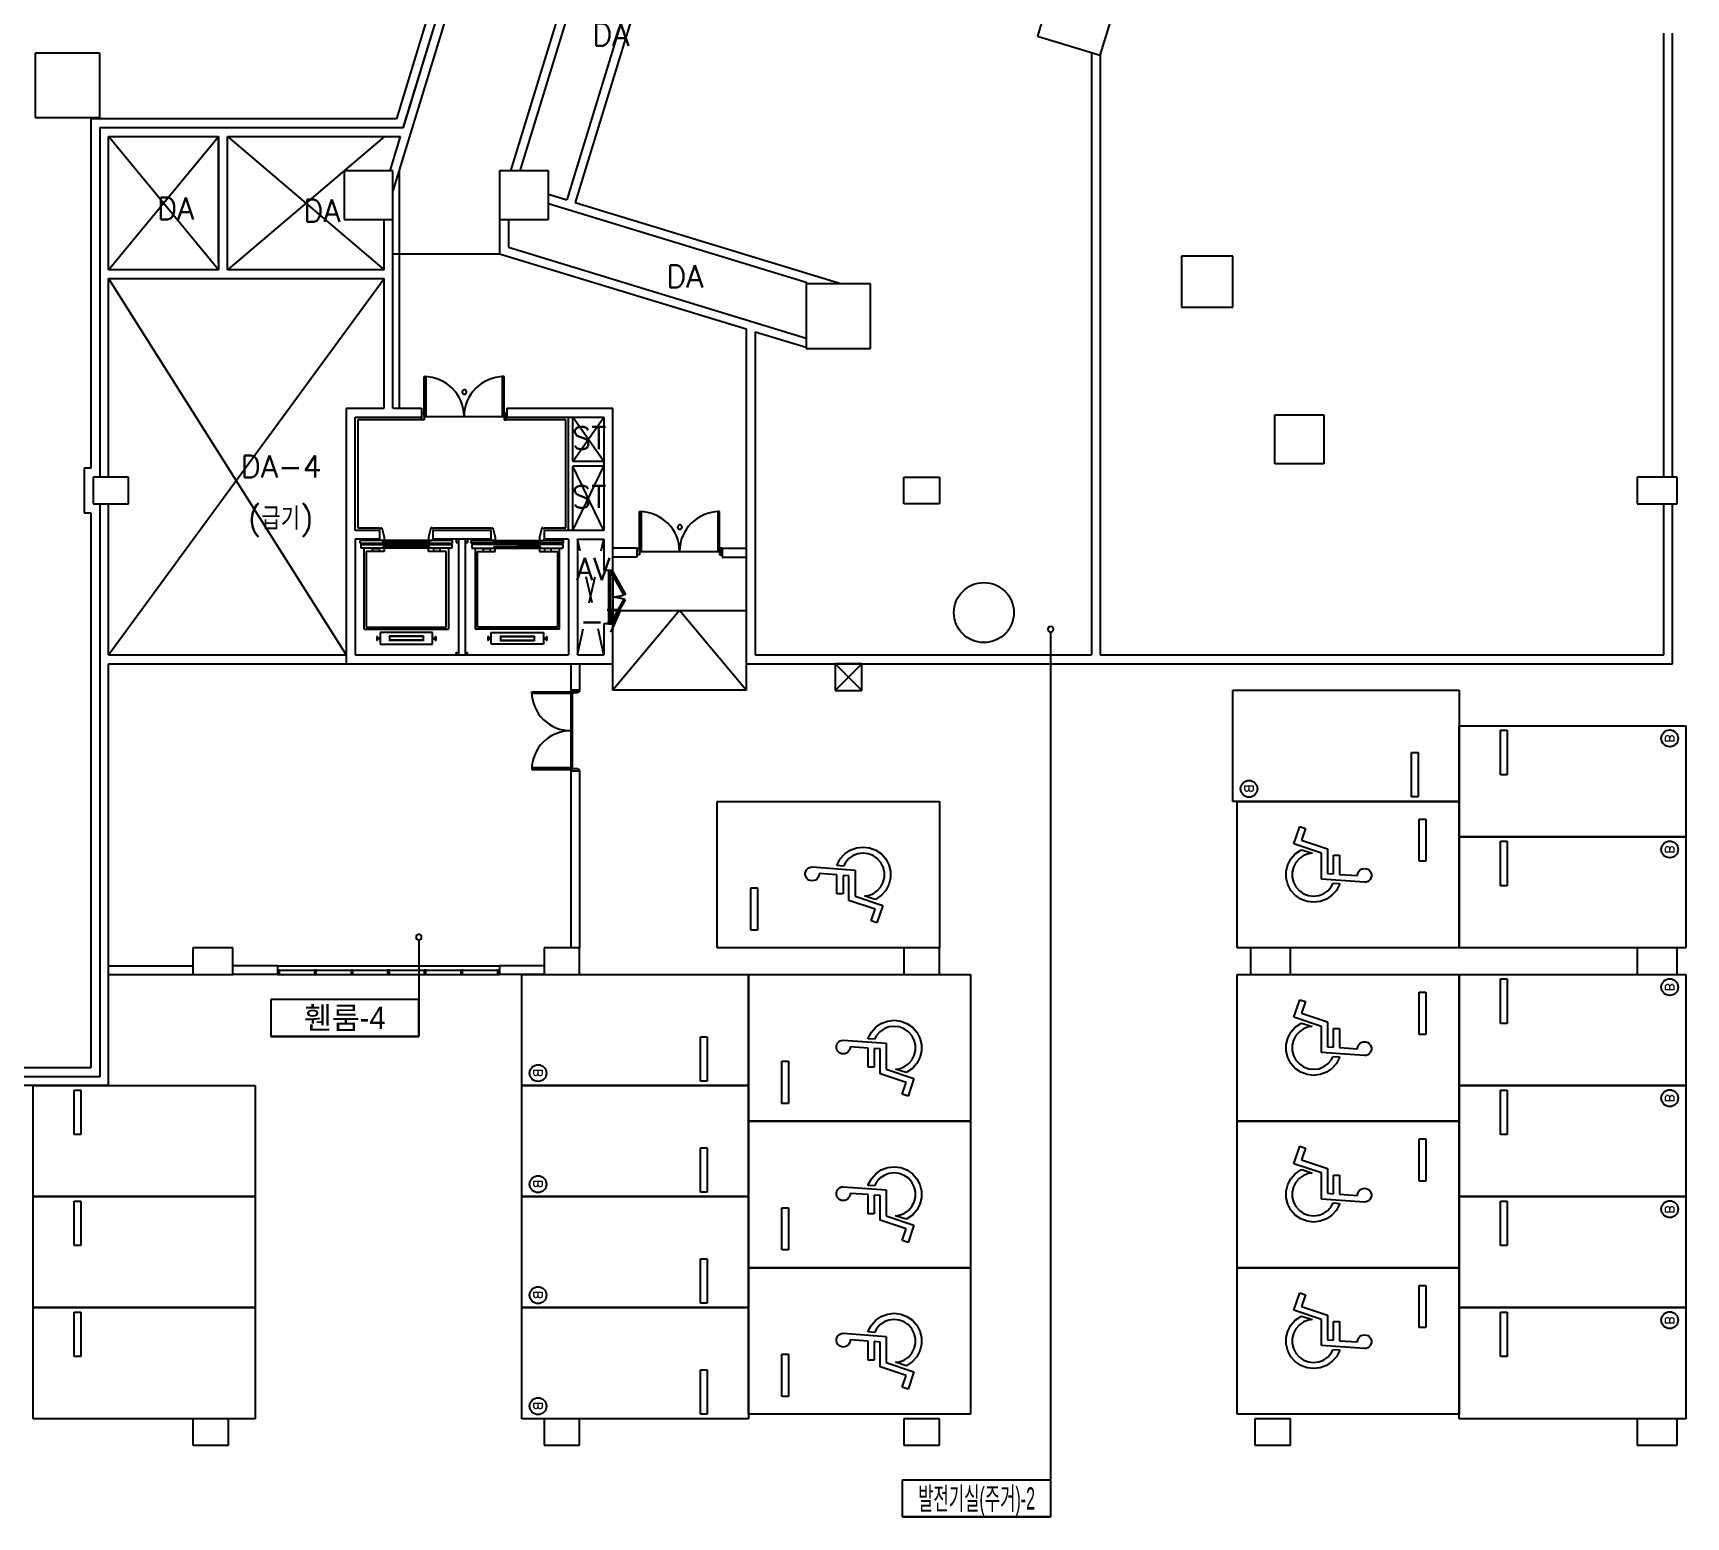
# Model space of a CAD drawing. Header units: millimetres. Extents: x -7614 to 421357, y 87385 to 341757.
# Drawn here: x 328220 to 365420, y 179414 to 212827 of the extents above; entities that cross this region are included whole.
import ezdxf
from ezdxf.enums import TextEntityAlignment as Align

# ---------------------------------------------------------------- set-up
doc = ezdxf.new("R2010")
doc.units = ezdxf.units.MM
doc.header["$LTSCALE"] = 600
doc.header["$MEASUREMENT"] = 0
doc.linetypes.add('HIDDEN', pattern=[2, 1, -1])
for name, color, linetype in [('e-plan', 9, 'CONTINUOUS'), ('e-room-box', 7, 'CONTINUOUS'), ('e-text', 6, 'CONTINUOUS')]:
    doc.layers.add(name, color=color, linetype=linetype)
doc.styles.add('kiahn', font='romans.shx', dxfattribs={"bigfont": 'cadhs.shx'})
doc.styles.add('돋움', font='Dotum.ttf')

msp = doc.modelspace()

# ---------------------------------------------------------------- linework, layer by layer
at = {"layer": 'e-plan'}
for p, q in [((338719, 217118), (336320, 209272)), ((338278, 217044), (336398, 210896)), ((338528, 217177), (336546, 210696)), ((338528, 217177), (336547, 210697)), ((341014, 216416), (338969, 209727)), ((341206, 216358), (339178, 209727)), ((342353, 216007), (340232, 209070)), ((342544, 215949), (340424, 209012)), ((364920, 202827), (364920, 212827)), ((365120, 202827), (365120, 212827)), ((352039, 212387), (352039, 198827)), ((352239, 212326), (352239, 198827)), ((336398, 210896), (329520, 210896)), ((329520, 210896), (329520, 203027)), ((329720, 210697), (329720, 202827)), ((329720, 210697), (336547, 210697)), ((336546, 210696), (329720, 210696)), ((329720, 210696), (329720, 202827)), ((329920, 210497), (332395, 210497)), ((329920, 207497), (332395, 210497)), ((332395, 207497), (329920, 210497)), ((329920, 210497), (332395, 210497)), ((329920, 207497), (329920, 210497)), ((332395, 207662), (332395, 210497)), ((332395, 210497), (332395, 207497)), ((332595, 207662), (332595, 210497)), ((332595, 210497), (336488, 210497)), ((332595, 207497), (332595, 210497)), ((332595, 210497), (336120, 207497)), ((336127, 210497), (332595, 207497)), ((336485, 210496), (336250, 209727)), ((336459, 209727), (336459, 204377)), ((339820, 209196), (340232, 209070)), ((339820, 208987), (345620, 207214)), ((340424, 209012), (346426, 207177)), ((336120, 207497), (336120, 208627)), ((336320, 204377), (336320, 208627)), ((338720, 208627), (338720, 207859)), ((338920, 208627), (338920, 208045)), ((338920, 208627), (338920, 208007)), ((338920, 208007), (345620, 205959)), ((338720, 207859), (344270, 206163)), ((332395, 207497), (329920, 207497)), ((329920, 202827), (329920, 207297)), ((329920, 207297), (336120, 207297)), ((329920, 198827), (336120, 207297)), ((329920, 207297), (335270, 198827)), ((336120, 207497), (332595, 207497)), ((336120, 204377), (336120, 207297)), ((345620, 207214), (345620, 207177)), ((344270, 206163), (344270, 198627)), ((344470, 206101), (344470, 198827)), ((344470, 206101), (345620, 205750)), ((337020, 204192), (337020, 205092)), ((337020, 205092), (337060, 205092)), ((337060, 205092), (337060, 204192)), ((338820, 205092), (338780, 205092)), ((338780, 205092), (338780, 204192)), ((338820, 204192), (338820, 205092)), ((335270, 204377), (335270, 198627)), ((335270, 204377), (336120, 204377)), ((336320, 204377), (336960, 204377)), ((336960, 204377), (336960, 204177)), ((336970, 204117), (336970, 204267)), ((336970, 204267), (337020, 204267)), ((337020, 204267), (337020, 204117)), ((338820, 204267), (338820, 204117)), ((338870, 204267), (338820, 204267)), ((338870, 204117), (338870, 204267)), ((338880, 204377), (341270, 204377)), ((338880, 204377), (338880, 204377)), ((338880, 204377), (338880, 204177)), ((341270, 200727), (341270, 204377)), ((335470, 201627), (335470, 204177)), ((335470, 204177), (336960, 204177)), ((336970, 204117), (335530, 204117)), ((335530, 204117), (335530, 201687)), ((337020, 204117), (336970, 204117)), ((337020, 204192), (338820, 204192)), ((337060, 204192), (337020, 204192)), ((338780, 204192), (338820, 204192)), ((338820, 204117), (338870, 204117)), ((340210, 204117), (338870, 204117)), ((338880, 204177), (341070, 204177)), ((340210, 201687), (340210, 204117)), ((340270, 201627), (340270, 204177)), ((340370, 203177), (340370, 204177)), ((340370, 203177), (341070, 204177)), ((341070, 203177), (340370, 204177)), ((341070, 204177), (341070, 201627)), ((341070, 203177), (340370, 203177)), ((329520, 203027), (329370, 203027)), ((329370, 203027), (329370, 202027)), ((329720, 202827), (329570, 202827)), ((329570, 202827), (329570, 202227)), ((340370, 201627), (340370, 203077)), ((341070, 203077), (340370, 203077)), ((340370, 201627), (341070, 203077)), ((341070, 201627), (340370, 203077)), ((329370, 202027), (329520, 202027)), ((329520, 202027), (329520, 189527)), ((329570, 202227), (329720, 202227)), ((329720, 202227), (329720, 189327)), ((329720, 202227), (329720, 189327)), ((329920, 198827), (329920, 202227)), ((341870, 201152), (341870, 202052)), ((341870, 202052), (341910, 202052)), ((341910, 202052), (341910, 201152)), ((343670, 202052), (343630, 202052)), ((343630, 202052), (343630, 201152)), ((343670, 201152), (343670, 202052)), ((364920, 198827), (364920, 202227)), ((365120, 198627), (365120, 202227)), ((336020, 201627), (335470, 201627)), ((335530, 201687), (336020, 201687)), ((336020, 201687), (336020, 201662)), ((336020, 201662), (336040, 201662)), ((336020, 201627), (336020, 201427)), ((336040, 201662), (336040, 201687)), ((336040, 201687), (336070, 201687)), ((336070, 201687), (336120, 201477)), ((337170, 201687), (337120, 201477)), ((337200, 201687), (337170, 201687)), ((337200, 201662), (337200, 201687)), ((337220, 201662), (337200, 201662)), ((337220, 201687), (337220, 201662)), ((337220, 201687), (338520, 201687)), ((338520, 201627), (337220, 201627)), ((337220, 201627), (337220, 201427)), ((338520, 201687), (338520, 201662)), ((338520, 201662), (338540, 201662)), ((338520, 201627), (338520, 201427)), ((338540, 201662), (338540, 201687)), ((338540, 201687), (338570, 201687)), ((338570, 201687), (338620, 201477)), ((339670, 201687), (339620, 201477)), ((339700, 201687), (339670, 201687)), ((339700, 201662), (339700, 201687)), ((339720, 201662), (339700, 201662)), ((339720, 201687), (339720, 201662)), ((339720, 201687), (340210, 201687)), ((341070, 201627), (339720, 201627)), ((339720, 201627), (339720, 201427)), ((335470, 201427), (335470, 198827)), ((336020, 201427), (335470, 201427)), ((337660, 201397), (335580, 201397)), ((335580, 201342), (335580, 201397)), ((335580, 201342), (337660, 201342)), ((335595, 201312), (337645, 201312)), ((335595, 201312), (335595, 201230)), ((336040, 201417), (336020, 201417)), ((336020, 201417), (336020, 201397)), ((336040, 201397), (336040, 201417)), ((336120, 201397), (336040, 201397)), ((336100, 201387), (336619, 201387)), ((336100, 201355), (336100, 201387)), ((336619, 201355), (336100, 201355)), ((336100, 201267), (336619, 201267)), ((336100, 201235), (336100, 201267)), ((336120, 201477), (336120, 201397)), ((336619, 201387), (336619, 201355)), ((336619, 201267), (336619, 201235)), ((337140, 201387), (336621, 201387)), ((336621, 201387), (336621, 201355)), ((336621, 201355), (337140, 201355)), ((337140, 201267), (336621, 201267)), ((336621, 201267), (336621, 201235)), ((337120, 201477), (337120, 201397)), ((337120, 201397), (337200, 201397)), ((337140, 201355), (337140, 201387)), ((337140, 201235), (337140, 201267)), ((337200, 201397), (337200, 201417)), ((337200, 201417), (337220, 201417)), ((338520, 201427), (337220, 201427)), ((337220, 201417), (337220, 201397)), ((337645, 201312), (337645, 201230)), ((337660, 201342), (337660, 201397)), ((337745, 201427), (337745, 201352)), ((337745, 201352), (337795, 201352)), ((337795, 201427), (337795, 198827)), ((337945, 201427), (337945, 198827)), ((337945, 201352), (337995, 201352)), ((337995, 201427), (337995, 201352)), ((338080, 201397), (340160, 201397)), ((338080, 201342), (338080, 201397)), ((340160, 201342), (338080, 201342)), ((340145, 201312), (338095, 201312)), ((338095, 201312), (338095, 201230)), ((338540, 201417), (338520, 201417)), ((338520, 201417), (338520, 201397)), ((338540, 201397), (338540, 201417)), ((338620, 201397), (338540, 201397)), ((338600, 201387), (339119, 201387)), ((338600, 201355), (338600, 201387)), ((339119, 201355), (338600, 201355)), ((338600, 201267), (339119, 201267)), ((338600, 201235), (338600, 201267)), ((338620, 201477), (338620, 201397)), ((339119, 201387), (339119, 201355)), ((339119, 201267), (339119, 201235)), ((339640, 201387), (339121, 201387)), ((339121, 201387), (339121, 201355)), ((339121, 201355), (339640, 201355)), ((339640, 201267), (339121, 201267)), ((339121, 201267), (339121, 201235)), ((339620, 201477), (339620, 201397)), ((339620, 201397), (339700, 201397)), ((339640, 201355), (339640, 201387)), ((339640, 201235), (339640, 201267)), ((339700, 201397), (339700, 201417)), ((339700, 201417), (339720, 201417)), ((340270, 201427), (339720, 201427)), ((339720, 201417), (339720, 201397)), ((340145, 201312), (340145, 201230)), ((340160, 201342), (340160, 201397)), ((340270, 201427), (340270, 198827)), ((340470, 201427), (340470, 198827)), ((340470, 201427), (341070, 201427)), ((341070, 201427), (341070, 200727)), ((337645, 201230), (335595, 201230)), ((335670, 199406), (335670, 201230)), ((335815, 201150), (335720, 201150)), ((335720, 201150), (335720, 199450)), ((336120, 201150), (335815, 201150)), ((335858, 201150), (335858, 201217)), ((335858, 201217), (336008, 201217)), ((336008, 201217), (336008, 201150)), ((336619, 201235), (336100, 201235)), ((336120, 201230), (336120, 201150)), ((336621, 201235), (337140, 201235)), ((337120, 201150), (337120, 201230)), ((337478, 201150), (337120, 201150)), ((337383, 201217), (337233, 201217)), ((337233, 201217), (337233, 201150)), ((337383, 201150), (337383, 201217)), ((337520, 201150), (337478, 201150)), ((337520, 199450), (337520, 201150)), ((337570, 201230), (337570, 199406)), ((338095, 201230), (340145, 201230)), ((338170, 201230), (338170, 199406)), ((338220, 199450), (338220, 201150)), ((338220, 201150), (338262, 201150)), ((338262, 201150), (338620, 201150)), ((338358, 201150), (338358, 201217)), ((338358, 201217), (338508, 201217)), ((338508, 201217), (338508, 201150)), ((339119, 201235), (338600, 201235)), ((338620, 201150), (338620, 201230)), ((339121, 201235), (339640, 201235)), ((339620, 201230), (339620, 201150)), ((339620, 201150), (339925, 201150)), ((339883, 201217), (339733, 201217)), ((339733, 201217), (339733, 201150)), ((339883, 201150), (339883, 201217)), ((339925, 201150), (340020, 201150)), ((340020, 201150), (340020, 199450)), ((340070, 199406), (340070, 201230)), ((341810, 201227), (341270, 201227)), ((341810, 201027), (341270, 201027)), ((341810, 201227), (341810, 201027)), ((341820, 201077), (341820, 201227)), ((341820, 201227), (341870, 201227)), ((341870, 201077), (341820, 201077)), ((341870, 201227), (341870, 201077)), ((341870, 201152), (343670, 201152)), ((341910, 201152), (341870, 201152)), ((343630, 201152), (343670, 201152)), ((343670, 201227), (343670, 201077)), ((343720, 201227), (343670, 201227)), ((343670, 201077), (343720, 201077)), ((343720, 201077), (343720, 201227)), ((343730, 201227), (343730, 201027)), ((343730, 201227), (344270, 201227)), ((343730, 201027), (344270, 201027)), ((341270, 200727), (341070, 200727)), ((341270, 200727), (341170, 200727)), ((341170, 200727), (341170, 200692)), ((341170, 200692), (341170, 200677)), ((341170, 200677), (341170, 199577)), ((341170, 200677), (341220, 200677)), ((341220, 200677), (341220, 200692)), ((341220, 200692), (341270, 200692)), ((341220, 200677), (341220, 199577)), ((341270, 200692), (341270, 200727)), ((341270, 200692), (341270, 199562)), ((342770, 199827), (341270, 198027)), ((341270, 198027), (341270, 199827)), ((341270, 199827), (344270, 199827)), ((344270, 198027), (342770, 199827)), ((344270, 199827), (344270, 198027)), ((335670, 199406), (337570, 199406)), ((335720, 199450), (337520, 199450)), ((340070, 199406), (338170, 199406)), ((340020, 199450), (338220, 199450)), ((341070, 199527), (341070, 198827)), ((341270, 199527), (341070, 199527)), ((341170, 199562), (341170, 199577)), ((341170, 199577), (341220, 199577)), ((341170, 199527), (341170, 199562)), ((341170, 199527), (341270, 199527)), ((341270, 199527), (341170, 199527)), ((341220, 199577), (341220, 199562)), ((341220, 199562), (341270, 199562)), ((341270, 199562), (341270, 199527)), ((341270, 198627), (341270, 199527)), ((335958, 199240), (335958, 199151)), ((335964, 199240), (335958, 199240)), ((335964, 199151), (335958, 199151)), ((335967, 199238), (335969, 199204)), ((335969, 199188), (335967, 199154)), ((335969, 199204), (335972, 199201)), ((335969, 199188), (335972, 199191)), ((335985, 199201), (335972, 199201)), ((335985, 199191), (335972, 199191)), ((335988, 199204), (335985, 199201)), ((335988, 199188), (335985, 199191)), ((336019, 199204), (335988, 199204)), ((336019, 199188), (335988, 199188)), ((336020, 199203), (336019, 199204)), ((336020, 199189), (336019, 199188)), ((336020, 199203), (336020, 199189)), ((337210, 199326), (336030, 199326)), ((336030, 199326), (336030, 199066)), ((336030, 199066), (337210, 199066)), ((337008, 199246), (336232, 199246)), ((336232, 199246), (336232, 199238)), ((337008, 199238), (336232, 199238)), ((337008, 199154), (336232, 199154)), ((336232, 199154), (336232, 199146)), ((337008, 199146), (336232, 199146)), ((336240, 199238), (336240, 199154)), ((337000, 199238), (337000, 199154)), ((337008, 199246), (337008, 199238)), ((337008, 199154), (337008, 199146)), ((337210, 199066), (337210, 199326)), ((337220, 199203), (337221, 199204)), ((337220, 199203), (337220, 199189)), ((337220, 199189), (337221, 199188)), ((337221, 199204), (337252, 199204)), ((337221, 199188), (337252, 199188)), ((337252, 199204), (337256, 199201)), ((337252, 199188), (337256, 199191)), ((337256, 199201), (337268, 199201)), ((337256, 199191), (337268, 199191)), ((337272, 199204), (337268, 199201)), ((337272, 199188), (337268, 199191)), ((337274, 199238), (337272, 199204)), ((337272, 199188), (337274, 199154)), ((337277, 199240), (337282, 199240)), ((337277, 199151), (337282, 199151)), ((337282, 199240), (337282, 199151)), ((338458, 199240), (338458, 199151)), ((338464, 199240), (338458, 199240)), ((338464, 199151), (338458, 199151)), ((338467, 199238), (338469, 199204)), ((338469, 199188), (338467, 199154)), ((338469, 199204), (338472, 199201)), ((338469, 199188), (338472, 199191)), ((338485, 199201), (338472, 199201)), ((338485, 199191), (338472, 199191)), ((338488, 199204), (338485, 199201)), ((338488, 199188), (338485, 199191)), ((338519, 199204), (338488, 199204)), ((338519, 199188), (338488, 199188)), ((338520, 199203), (338519, 199204)), ((338520, 199189), (338519, 199188)), ((338520, 199203), (338520, 199189)), ((338530, 199326), (339710, 199326)), ((338530, 199066), (338530, 199326)), ((339710, 199066), (338530, 199066)), ((338732, 199246), (339508, 199246)), ((338732, 199246), (338732, 199238)), ((338732, 199238), (339508, 199238)), ((338732, 199154), (339508, 199154)), ((338732, 199154), (338732, 199146)), ((338732, 199146), (339508, 199146)), ((338740, 199238), (338740, 199154)), ((339500, 199238), (339500, 199154)), ((339508, 199246), (339508, 199238)), ((339508, 199154), (339508, 199146)), ((339710, 199326), (339710, 199066)), ((339720, 199203), (339721, 199204)), ((339720, 199203), (339720, 199189)), ((339720, 199189), (339721, 199188)), ((339721, 199204), (339752, 199204)), ((339721, 199188), (339752, 199188)), ((339752, 199204), (339756, 199201)), ((339752, 199188), (339756, 199191)), ((339756, 199201), (339768, 199201)), ((339756, 199191), (339768, 199191)), ((339772, 199204), (339768, 199201)), ((339772, 199188), (339768, 199191)), ((339774, 199238), (339772, 199204)), ((339772, 199188), (339774, 199154)), ((339777, 199240), (339782, 199240)), ((339777, 199151), (339782, 199151)), ((339782, 199240), (339782, 199151)), ((329920, 198827), (335270, 198827)), ((335470, 198827), (340270, 198827)), ((337745, 198827), (337745, 198882)), ((337745, 198882), (337795, 198882)), ((337945, 198882), (337995, 198882)), ((337995, 198827), (337995, 198882)), ((340470, 198827), (341070, 198827)), ((344470, 198827), (352039, 198827)), ((352239, 198827), (364920, 198827)), ((329920, 198627), (335270, 198627)), ((329920, 189127), (329920, 198627)), ((335270, 198627), (341270, 198627)), ((340320, 198627), (340320, 198027)), ((340520, 198627), (340520, 198027)), ((344270, 198627), (365120, 198627)), ((339445, 197992), (340320, 197992)), ((339445, 197952), (339445, 197992)), ((340320, 197952), (339445, 197952)), ((340520, 198027), (340320, 198027)), ((340320, 197992), (340320, 198017)), ((340320, 198017), (340520, 198017)), ((340320, 197992), (340320, 196242)), ((340320, 197992), (340320, 197952)), ((340360, 197992), (340320, 197992)), ((340360, 197972), (340360, 197992)), ((340360, 196262), (340360, 197972)), ((340480, 197972), (340360, 197972)), ((340520, 197992), (340480, 197992)), ((340480, 197992), (340480, 197972)), ((340520, 198017), (340520, 197992)), ((344270, 198027), (341270, 198027)), ((355220, 195527), (355220, 198027)), ((355220, 198027), (360320, 198027)), ((360320, 198027), (360320, 195527)), ((360320, 194727), (360320, 197227)), ((360320, 197227), (365420, 197227)), ((365420, 197227), (365420, 194727)), ((361245, 197127), (361395, 197127)), ((361245, 196127), (361245, 197127)), ((361395, 197127), (361395, 196127)), ((359245, 195627), (359245, 196627)), ((359245, 196627), (359395, 196627)), ((359395, 196627), (359395, 195627)), ((340320, 196282), (339445, 196282)), ((339445, 196282), (339445, 196242)), ((339445, 196242), (340320, 196242)), ((340320, 196242), (340320, 196282)), ((340360, 196242), (340320, 196242)), ((340320, 196242), (340320, 196217)), ((340320, 196217), (340520, 196217)), ((340520, 196207), (340320, 196207)), ((340320, 196207), (340320, 192227)), ((340480, 196262), (340360, 196262)), ((340360, 196262), (340360, 196242)), ((340480, 196242), (340480, 196262)), ((340520, 196242), (340480, 196242)), ((340520, 196217), (340520, 196242)), ((340520, 196207), (340520, 192227)), ((361395, 196127), (361245, 196127)), ((343620, 195527), (348620, 195527)), ((343620, 192227), (343620, 195527)), ((348620, 195527), (348620, 192227)), ((360320, 195527), (355220, 195527)), ((355320, 192227), (355320, 195527)), ((355320, 195527), (360320, 195527)), ((359395, 195627), (359245, 195627)), ((360320, 195527), (360320, 192227)), ((356596, 194568), (356727, 194961)), ((356727, 194961), (356858, 194918)), ((359419, 194177), (359419, 195127)), ((359419, 195127), (359569, 195127)), ((359569, 195127), (359569, 194177)), ((357218, 194361), (356596, 194568)), ((356858, 194918), (356771, 194655)), ((356771, 194655), (357357, 194460)), ((365420, 194727), (360320, 194727)), ((360320, 192227), (360320, 194727)), ((360320, 194727), (365420, 194727)), ((361245, 194627), (361395, 194627)), ((361245, 193627), (361245, 194627)), ((361395, 194627), (361395, 193627)), ((365420, 194727), (365420, 192227)), ((346318, 194097), (346388, 194230)), ((346388, 194230), (346487, 194342)), ((346487, 194342), (346611, 194428)), ((346579, 194239), (346502, 194152)), ((346675, 194305), (346579, 194239)), ((346611, 194428), (346751, 194481)), ((346784, 194347), (346675, 194305)), ((346751, 194481), (346900, 194499)), ((346900, 194361), (346784, 194347)), ((346900, 194499), (347049, 194481)), ((347016, 194347), (346900, 194361)), ((347125, 194305), (347016, 194347)), ((347049, 194481), (347189, 194428)), ((347221, 194239), (347125, 194305)), ((347189, 194428), (347312, 194342)), ((347298, 194152), (347221, 194239)), ((347312, 194342), (347412, 194230)), ((347412, 194230), (347482, 194097)), ((356459, 194097), (356529, 194230)), ((356529, 194230), (356628, 194342)), ((356628, 194342), (356752, 194428)), ((356720, 194239), (356643, 194152)), ((356816, 194305), (356720, 194239)), ((356752, 194428), (356774, 194436)), ((356774, 194436), (357011, 194357)), ((356925, 194347), (356816, 194305)), ((357011, 194357), (356925, 194347)), ((357218, 193773), (357218, 194361)), ((357357, 194460), (357357, 193902)), ((357489, 193892), (357489, 194312)), ((357489, 194312), (357627, 194312)), ((357627, 194312), (357627, 193882)), ((345600, 193913), (345609, 193949)), ((345600, 193875), (345600, 193913)), ((345609, 193839), (345600, 193875)), ((345609, 193949), (345627, 193982)), ((345627, 193806), (345609, 193839)), ((345627, 193982), (345652, 194010)), ((345652, 194010), (345683, 194032)), ((345683, 194032), (345718, 194045)), ((345718, 194045), (345755, 194050)), ((345755, 194050), (346723, 193980)), ((345900, 193839), (345883, 193806)), ((345909, 193875), (345900, 193839)), ((346314, 193871), (345909, 193900)), ((345909, 193900), (345909, 193875)), ((346314, 194079), (346318, 194097)), ((346458, 194069), (346314, 194079)), ((346314, 193442), (346314, 193871)), ((346584, 193852), (346452, 193861)), ((346452, 193861), (346452, 193442)), ((346502, 194152), (346458, 194069)), ((346584, 193293), (346584, 193852)), ((346723, 193980), (346723, 193393)), ((347352, 194048), (347298, 194152)), ((347380, 193935), (347352, 194048)), ((347352, 193705), (347380, 193818)), ((347380, 193818), (347380, 193935)), ((347482, 194097), (347518, 193952)), ((347518, 193952), (347518, 193802)), ((356423, 193952), (356459, 194097)), ((356423, 193802), (356423, 193952)), ((356588, 194048), (356561, 193935)), ((356561, 193935), (356561, 193818)), ((356561, 193818), (356588, 193705)), ((356643, 194152), (356588, 194048)), ((357357, 193902), (357489, 193892)), ((357627, 193882), (358032, 193854)), ((358032, 193878), (358041, 193915)), ((358032, 193854), (358032, 193878)), ((358041, 193915), (358058, 193948)), ((358058, 193948), (358083, 193976)), ((358083, 193976), (358114, 193997)), ((358114, 193997), (358149, 194010)), ((358149, 194010), (358186, 194015)), ((358186, 194015), (358223, 194010)), ((358223, 194010), (358258, 193997)), ((358258, 193997), (358289, 193976)), ((358289, 193976), (358314, 193948)), ((358314, 193948), (358331, 193915)), ((358331, 193915), (358340, 193878)), ((358340, 193841), (358331, 193804)), ((358340, 193878), (358340, 193841)), ((359569, 194177), (359419, 194177)), ((344372, 193577), (344522, 193577)), ((344372, 192627), (344372, 193577)), ((344522, 193577), (344522, 192627)), ((345652, 193778), (345627, 193806)), ((345683, 193756), (345652, 193778)), ((345718, 193743), (345683, 193756)), ((345755, 193738), (345718, 193743)), ((345792, 193743), (345755, 193738)), ((345827, 193756), (345792, 193743)), ((345858, 193778), (345827, 193756)), ((345883, 193806), (345858, 193778)), ((346452, 193442), (346314, 193442)), ((347016, 193407), (347125, 193448)), ((347125, 193448), (347221, 193515)), ((347221, 193515), (347298, 193602)), ((347298, 193602), (347352, 193705)), ((347412, 193523), (347312, 193411)), ((347482, 193656), (347412, 193523)), ((347518, 193802), (347482, 193656)), ((356459, 193656), (356423, 193802)), ((356529, 193523), (356459, 193656)), ((356628, 193411), (356529, 193523)), ((356588, 193705), (356643, 193602)), ((356643, 193602), (356720, 193515)), ((356720, 193515), (356816, 193448)), ((356816, 193448), (356925, 193407)), ((357157, 193407), (357266, 193448)), ((358186, 193704), (357218, 193773)), ((357266, 193448), (357362, 193515)), ((357362, 193515), (357439, 193602)), ((357439, 193602), (357483, 193685)), ((357553, 193523), (357453, 193411)), ((357483, 193685), (357627, 193675)), ((357623, 193656), (357553, 193523)), ((357627, 193675), (357623, 193656)), ((358223, 193708), (358186, 193704)), ((358258, 193722), (358223, 193708)), ((358289, 193743), (358258, 193722)), ((358314, 193771), (358289, 193743)), ((358331, 193804), (358314, 193771)), ((361395, 193627), (361245, 193627)), ((347170, 193098), (346584, 193293)), ((346723, 193393), (347345, 193185)), ((346930, 193397), (347016, 193407)), ((347167, 193318), (346930, 193397)), ((347082, 192836), (347170, 193098)), ((347189, 193326), (347167, 193318)), ((347312, 193411), (347189, 193326)), ((347345, 193185), (347214, 192792)), ((356752, 193326), (356628, 193411)), ((356892, 193273), (356752, 193326)), ((357041, 193255), (356892, 193273)), ((356925, 193407), (357041, 193393)), ((357041, 193393), (357157, 193407)), ((357190, 193273), (357041, 193255)), ((357330, 193326), (357190, 193273)), ((357453, 193411), (357330, 193326)), ((347214, 192792), (347082, 192836)), ((344522, 192627), (344372, 192627)), ((348620, 192227), (343620, 192227)), ((360320, 192227), (355320, 192227)), ((365420, 192227), (360320, 192227)), ((329920, 191827), (331820, 191827)), ((329920, 191627), (331820, 191627)), ((333720, 191827), (332720, 191827)), ((333720, 191627), (332720, 191627)), ((333720, 191827), (333720, 191627)), ((333720, 191827), (338720, 191827)), ((333770, 191727), (333730, 191727)), ((333730, 191727), (333730, 191627)), ((333730, 191627), (333770, 191627)), ((333750, 191727), (338690, 191727)), ((333750, 191627), (338690, 191627)), ((333770, 191627), (333770, 191727)), ((334594, 191727), (334554, 191727)), ((334554, 191727), (334554, 191627)), ((334554, 191627), (334594, 191627)), ((334594, 191627), (334594, 191727)), ((335417, 191727), (335377, 191727)), ((335377, 191727), (335377, 191627)), ((335377, 191627), (335417, 191627)), ((335417, 191627), (335417, 191727)), ((336240, 191727), (336200, 191727)), ((336200, 191727), (336200, 191627)), ((336200, 191627), (336240, 191627)), ((336240, 191627), (336240, 191727)), ((337064, 191727), (337024, 191727)), ((337024, 191727), (337024, 191627)), ((337024, 191627), (337064, 191627)), ((337064, 191627), (337064, 191727)), ((337887, 191727), (337847, 191727)), ((337847, 191727), (337847, 191627)), ((337847, 191627), (337887, 191627)), ((337887, 191627), (337887, 191727)), ((338710, 191727), (338670, 191727)), ((338670, 191727), (338670, 191627)), ((338670, 191627), (338710, 191627)), ((338710, 191627), (338710, 191727)), ((339720, 191827), (338720, 191827)), ((338720, 191827), (338720, 191627)), ((339720, 191627), (338720, 191627)), ((339220, 189127), (339220, 191627)), ((339220, 191627), (344320, 191627)), ((344320, 191627), (344320, 189127)), ((344320, 191627), (349320, 191627)), ((344320, 188327), (344320, 191627)), ((349320, 191627), (349320, 188327)), ((355320, 188327), (355320, 191627)), ((355320, 191627), (360320, 191627)), ((360320, 189127), (360320, 191627)), ((360320, 191627), (365420, 191627)), ((360320, 191627), (360320, 188327)), ((365420, 191627), (365420, 189127)), ((359419, 190277), (359419, 191227)), ((359419, 191227), (359569, 191227)), ((359569, 191227), (359569, 190277)), ((361245, 191527), (361395, 191527)), ((361245, 190527), (361245, 191527)), ((361395, 191527), (361395, 190527)), ((356596, 190668), (356727, 191061)), ((356727, 191061), (356858, 191018)), ((356858, 191018), (356771, 190755)), ((347187, 190442), (347311, 190528)), ((347311, 190528), (347451, 190581)), ((347451, 190581), (347600, 190599)), ((347600, 190599), (347749, 190581)), ((347749, 190581), (347889, 190528)), ((347889, 190528), (348012, 190442)), ((357218, 190461), (356596, 190668)), ((356628, 190442), (356752, 190528)), ((356752, 190528), (356774, 190536)), ((356771, 190755), (357357, 190560)), ((356774, 190536), (357011, 190457)), ((357357, 190560), (357357, 190002)), ((361395, 190527), (361245, 190527)), ((343245, 189227), (343245, 190227)), ((343245, 190227), (343395, 190227)), ((343395, 190227), (343395, 189227)), ((346327, 190082), (346352, 190110)), ((346352, 190110), (346383, 190132)), ((346383, 190132), (346418, 190145)), ((346418, 190145), (346455, 190150)), ((346455, 190150), (347423, 190080)), ((347014, 190179), (347018, 190197)), ((347158, 190169), (347014, 190179)), ((347018, 190197), (347088, 190330)), ((347088, 190330), (347187, 190442)), ((347202, 190252), (347158, 190169)), ((347279, 190339), (347202, 190252)), ((347375, 190405), (347279, 190339)), ((347484, 190447), (347375, 190405)), ((347600, 190461), (347484, 190447)), ((347716, 190447), (347600, 190461)), ((347825, 190405), (347716, 190447)), ((347921, 190339), (347825, 190405)), ((347998, 190252), (347921, 190339)), ((348052, 190148), (347998, 190252)), ((348012, 190442), (348112, 190330)), ((348080, 190035), (348052, 190148)), ((348112, 190330), (348182, 190197)), ((348182, 190197), (348218, 190052)), ((356423, 190052), (356459, 190197)), ((356459, 190197), (356529, 190330)), ((356529, 190330), (356628, 190442)), ((356588, 190148), (356561, 190035)), ((356643, 190252), (356588, 190148)), ((356720, 190339), (356643, 190252)), ((356816, 190405), (356720, 190339)), ((356925, 190447), (356816, 190405)), ((357011, 190457), (356925, 190447)), ((357218, 189873), (357218, 190461)), ((357489, 189992), (357489, 190412)), ((357489, 190412), (357627, 190412)), ((357627, 190412), (357627, 189982)), ((358083, 190076), (358114, 190097)), ((358114, 190097), (358149, 190110)), ((358149, 190110), (358186, 190115)), ((358186, 190115), (358223, 190110)), ((358223, 190110), (358258, 190097)), ((358258, 190097), (358289, 190076)), ((359569, 190277), (359419, 190277)), ((346300, 190013), (346309, 190049)), ((346300, 189975), (346300, 190013)), ((346309, 189939), (346300, 189975)), ((346309, 190049), (346327, 190082)), ((346327, 189906), (346309, 189939)), ((346352, 189878), (346327, 189906)), ((346383, 189856), (346352, 189878)), ((346418, 189843), (346383, 189856)), ((346455, 189839), (346418, 189843)), ((346492, 189843), (346455, 189839)), ((346527, 189856), (346492, 189843)), ((346558, 189878), (346527, 189856)), ((346583, 189906), (346558, 189878)), ((346600, 189939), (346583, 189906)), ((346609, 189975), (346600, 189939)), ((347014, 189971), (346609, 190000)), ((346609, 190000), (346609, 189975)), ((347014, 189542), (347014, 189971)), ((347284, 189952), (347152, 189961)), ((347152, 189961), (347152, 189542)), ((347284, 189393), (347284, 189952)), ((347423, 190080), (347423, 189493)), ((347998, 189702), (348052, 189805)), ((348052, 189805), (348080, 189918)), ((348080, 189918), (348080, 190035)), ((348182, 189756), (348112, 189623)), ((348218, 189902), (348182, 189756)), ((348218, 190052), (348218, 189902)), ((356423, 189902), (356423, 190052)), ((356459, 189756), (356423, 189902)), ((356529, 189623), (356459, 189756)), ((356561, 190035), (356561, 189918)), ((356561, 189918), (356588, 189805)), ((356588, 189805), (356643, 189702)), ((358186, 189804), (357218, 189873)), ((357357, 190002), (357489, 189992)), ((357439, 189702), (357483, 189785)), ((357483, 189785), (357627, 189775)), ((357623, 189756), (357553, 189623)), ((357627, 189775), (357623, 189756)), ((357627, 189982), (358032, 189954)), ((358032, 189978), (358041, 190015)), ((358032, 189954), (358032, 189978)), ((358041, 190015), (358058, 190048)), ((358058, 190048), (358083, 190076)), ((358223, 189808), (358186, 189804)), ((358258, 189822), (358223, 189808)), ((358289, 189843), (358258, 189822)), ((358289, 190076), (358314, 190048)), ((358314, 189871), (358289, 189843)), ((358314, 190048), (358331, 190015)), ((358331, 189904), (358314, 189871)), ((358331, 190015), (358340, 189978)), ((358340, 189941), (358331, 189904)), ((358340, 189978), (358340, 189941)), ((329520, 189527), (308120, 189527)), ((345072, 189677), (345222, 189677)), ((345072, 188727), (345072, 189677)), ((345222, 189677), (345222, 188727)), ((347152, 189542), (347014, 189542)), ((347870, 189198), (347284, 189393)), ((347423, 189493), (348045, 189285)), ((347630, 189497), (347716, 189507)), ((347867, 189418), (347630, 189497)), ((347716, 189507), (347825, 189548)), ((347825, 189548), (347921, 189615)), ((347889, 189426), (347867, 189418)), ((348012, 189511), (347889, 189426)), ((347921, 189615), (347998, 189702)), ((348112, 189623), (348012, 189511)), ((356628, 189511), (356529, 189623)), ((356752, 189426), (356628, 189511)), ((356643, 189702), (356720, 189615)), ((356720, 189615), (356816, 189548)), ((356892, 189373), (356752, 189426)), ((356816, 189548), (356925, 189507)), ((357041, 189355), (356892, 189373)), ((356925, 189507), (357041, 189493)), ((357041, 189493), (357157, 189507)), ((357190, 189373), (357041, 189355)), ((357157, 189507), (357266, 189548)), ((357330, 189426), (357190, 189373)), ((357266, 189548), (357362, 189615)), ((357453, 189511), (357330, 189426)), ((357362, 189615), (357439, 189702)), ((357553, 189623), (357453, 189511)), ((329920, 189127), (307720, 189127)), ((329720, 189327), (307920, 189327)), ((329720, 189327), (307920, 189327)), ((328220, 186627), (328220, 189127)), ((328220, 189127), (333220, 189127)), ((329145, 189027), (329295, 189027)), ((329145, 188027), (329145, 189027)), ((329295, 189027), (329295, 188027)), ((333220, 189127), (333220, 186627)), ((339220, 186627), (339220, 189127)), ((339220, 189127), (344320, 189127)), ((344320, 189127), (339220, 189127)), ((343395, 189227), (343245, 189227)), ((344320, 189127), (344320, 186627)), ((347782, 188936), (347870, 189198)), ((348045, 189285), (347914, 188892)), ((365420, 189127), (360320, 189127)), ((360320, 186627), (360320, 189127)), ((360320, 189127), (365420, 189127)), ((361245, 189027), (361395, 189027)), ((361245, 188027), (361245, 189027)), ((361395, 189027), (361395, 188027)), ((365420, 189127), (365420, 186627)), ((345222, 188727), (345072, 188727)), ((347914, 188892), (347782, 188936)), ((344320, 188327), (349320, 188327)), ((344320, 185027), (344320, 188327)), ((349320, 188327), (344320, 188327)), ((349320, 188327), (349320, 185027)), ((355320, 185027), (355320, 188327)), ((355320, 188327), (360320, 188327)), ((360320, 188327), (355320, 188327)), ((360320, 188327), (360320, 185027)), ((329295, 188027), (329145, 188027)), ((359419, 186977), (359419, 187927)), ((359419, 187927), (359569, 187927)), ((359569, 187927), (359569, 186977)), ((361395, 188027), (361245, 188027)), ((343245, 186727), (343245, 187727)), ((343245, 187727), (343395, 187727)), ((343395, 187727), (343395, 186727)), ((356596, 187368), (356727, 187761)), ((356727, 187761), (356858, 187718)), ((356858, 187718), (356771, 187455)), ((347088, 187030), (347187, 187142)), ((347187, 187142), (347311, 187228)), ((347311, 187228), (347451, 187281)), ((347484, 187147), (347375, 187105)), ((347451, 187281), (347600, 187299)), ((347600, 187161), (347484, 187147)), ((347600, 187299), (347749, 187281)), ((347716, 187147), (347600, 187161)), ((347825, 187105), (347716, 187147)), ((347749, 187281), (347889, 187228)), ((347889, 187228), (348012, 187142)), ((348012, 187142), (348112, 187030)), ((356529, 187030), (356628, 187142)), ((357218, 187161), (356596, 187368)), ((356628, 187142), (356752, 187228)), ((356752, 187228), (356774, 187236)), ((356771, 187455), (357357, 187260)), ((356774, 187236), (357011, 187157)), ((356925, 187147), (356816, 187105)), ((357011, 187157), (356925, 187147)), ((357218, 186573), (357218, 187161)), ((357357, 187260), (357357, 186702)), ((346300, 186713), (346309, 186749)), ((346309, 186749), (346327, 186782)), ((346327, 186782), (346352, 186810)), ((346352, 186810), (346383, 186832)), ((346383, 186832), (346418, 186845)), ((346418, 186845), (346455, 186850)), ((346455, 186850), (347423, 186780)), ((347014, 186879), (347018, 186897)), ((347158, 186869), (347014, 186879)), ((347018, 186897), (347088, 187030)), ((347202, 186952), (347158, 186869)), ((347279, 187039), (347202, 186952)), ((347375, 187105), (347279, 187039)), ((347423, 186780), (347423, 186193)), ((347921, 187039), (347825, 187105)), ((347998, 186952), (347921, 187039)), ((348052, 186848), (347998, 186952)), ((348080, 186735), (348052, 186848)), ((348112, 187030), (348182, 186897)), ((348182, 186897), (348218, 186752)), ((348218, 186752), (348218, 186602)), ((356423, 186752), (356459, 186897)), ((356423, 186602), (356423, 186752)), ((356459, 186897), (356529, 187030)), ((356588, 186848), (356561, 186735)), ((356643, 186952), (356588, 186848)), ((356720, 187039), (356643, 186952)), ((356816, 187105), (356720, 187039)), ((357489, 186692), (357489, 187112)), ((357489, 187112), (357627, 187112)), ((357627, 187112), (357627, 186682)), ((358041, 186715), (358058, 186748)), ((358058, 186748), (358083, 186776)), ((358083, 186776), (358114, 186797)), ((358114, 186797), (358149, 186810)), ((358149, 186810), (358186, 186815)), ((358186, 186815), (358223, 186810)), ((358223, 186810), (358258, 186797)), ((358258, 186797), (358289, 186776)), ((358289, 186776), (358314, 186748)), ((358314, 186748), (358331, 186715)), ((359569, 186977), (359419, 186977)), ((333220, 186627), (328220, 186627)), ((328220, 184127), (328220, 186627)), ((328220, 186627), (333220, 186627)), ((329145, 186527), (329295, 186527)), ((329145, 185527), (329145, 186527)), ((329295, 186527), (329295, 185527)), ((333220, 186627), (333220, 184127)), ((344320, 186627), (339220, 186627)), ((339220, 184127), (339220, 186627)), ((339220, 186627), (344320, 186627)), ((343395, 186727), (343245, 186727)), ((344320, 186627), (344320, 184127)), ((345072, 186377), (345222, 186377)), ((345072, 185427), (345072, 186377)), ((345222, 186377), (345222, 185427)), ((346300, 186675), (346300, 186713)), ((346309, 186639), (346300, 186675)), ((346327, 186606), (346309, 186639)), ((346352, 186578), (346327, 186606)), ((346383, 186556), (346352, 186578)), ((346418, 186543), (346383, 186556)), ((346455, 186539), (346418, 186543)), ((346492, 186543), (346455, 186539)), ((346527, 186556), (346492, 186543)), ((346558, 186578), (346527, 186556)), ((346583, 186606), (346558, 186578)), ((346600, 186639), (346583, 186606)), ((346609, 186675), (346600, 186639)), ((347014, 186671), (346609, 186700)), ((346609, 186700), (346609, 186675)), ((347014, 186242), (347014, 186671)), ((347284, 186652), (347152, 186661)), ((347152, 186661), (347152, 186242)), ((347284, 186093), (347284, 186652)), ((347921, 186315), (347998, 186402)), ((347998, 186402), (348052, 186505)), ((348052, 186505), (348080, 186618)), ((348080, 186618), (348080, 186735)), ((348182, 186456), (348112, 186323)), ((348218, 186602), (348182, 186456)), ((356459, 186456), (356423, 186602)), ((356529, 186323), (356459, 186456)), ((356561, 186735), (356561, 186618)), ((356561, 186618), (356588, 186505)), ((356588, 186505), (356643, 186402)), ((356643, 186402), (356720, 186315)), ((358186, 186504), (357218, 186573)), ((357357, 186702), (357489, 186692)), ((357362, 186315), (357439, 186402)), ((357439, 186402), (357483, 186485)), ((357483, 186485), (357627, 186475)), ((357623, 186456), (357553, 186323)), ((357627, 186475), (357623, 186456)), ((357627, 186682), (358032, 186654)), ((358032, 186678), (358041, 186715)), ((358032, 186654), (358032, 186678)), ((358223, 186508), (358186, 186504)), ((358258, 186522), (358223, 186508)), ((358289, 186543), (358258, 186522)), ((358314, 186571), (358289, 186543)), ((358331, 186604), (358314, 186571)), ((358331, 186715), (358340, 186678)), ((358340, 186641), (358331, 186604)), ((358340, 186678), (358340, 186641)), ((365420, 186627), (360320, 186627)), ((360320, 184127), (360320, 186627)), ((360320, 186627), (365420, 186627)), ((361245, 186527), (361395, 186527)), ((361245, 185527), (361245, 186527)), ((361395, 186527), (361395, 185527)), ((365420, 186627), (365420, 184127)), ((347152, 186242), (347014, 186242)), ((347870, 185898), (347284, 186093)), ((347423, 186193), (348045, 185985)), ((347630, 186197), (347716, 186207)), ((347867, 186118), (347630, 186197)), ((347716, 186207), (347825, 186248)), ((347825, 186248), (347921, 186315)), ((347889, 186126), (347867, 186118)), ((348012, 186211), (347889, 186126)), ((348112, 186323), (348012, 186211)), ((356628, 186211), (356529, 186323)), ((356752, 186126), (356628, 186211)), ((356720, 186315), (356816, 186248)), ((356892, 186073), (356752, 186126)), ((356816, 186248), (356925, 186207)), ((357041, 186055), (356892, 186073)), ((356925, 186207), (357041, 186193)), ((357041, 186193), (357157, 186207)), ((357190, 186073), (357041, 186055)), ((357157, 186207), (357266, 186248)), ((357330, 186126), (357190, 186073)), ((357266, 186248), (357362, 186315)), ((357453, 186211), (357330, 186126)), ((357553, 186323), (357453, 186211)), ((347782, 185636), (347870, 185898)), ((347914, 185592), (347782, 185636)), ((348045, 185985), (347914, 185592)), ((329295, 185527), (329145, 185527)), ((345222, 185427), (345072, 185427)), ((361395, 185527), (361245, 185527)), ((343245, 184227), (343245, 185227)), ((343245, 185227), (343395, 185227)), ((343395, 185227), (343395, 184227)), ((344320, 185027), (349320, 185027)), ((344320, 181727), (344320, 185027)), ((349320, 185027), (344320, 185027)), ((349320, 185027), (349320, 181727)), ((355320, 181727), (355320, 185027)), ((355320, 185027), (360320, 185027)), ((360320, 185027), (355320, 185027)), ((360320, 185027), (360320, 181727)), ((359419, 183677), (359419, 184627)), ((359419, 184627), (359569, 184627)), ((359569, 184627), (359569, 183677)), ((343395, 184227), (343245, 184227)), ((356596, 184068), (356727, 184461)), ((356727, 184461), (356858, 184418)), ((356858, 184418), (356771, 184155)), ((356771, 184155), (357357, 183960)), ((333220, 184127), (328220, 184127)), ((328220, 181627), (328220, 184127)), ((328220, 184127), (333220, 184127)), ((329145, 184027), (329295, 184027)), ((329145, 183027), (329145, 184027)), ((329295, 184027), (329295, 183027)), ((333220, 184127), (333220, 181627)), ((344320, 184127), (339220, 184127)), ((339220, 181627), (339220, 184127)), ((339220, 184127), (344320, 184127)), ((344320, 184127), (344320, 181627)), ((347088, 183730), (347187, 183842)), ((347187, 183842), (347311, 183928)), ((347375, 183805), (347279, 183739)), ((347311, 183928), (347451, 183981)), ((347484, 183847), (347375, 183805)), ((347451, 183981), (347600, 183999)), ((347600, 183861), (347484, 183847)), ((347600, 183999), (347749, 183981)), ((347716, 183847), (347600, 183861)), ((347825, 183805), (347716, 183847)), ((347749, 183981), (347889, 183928)), ((347921, 183739), (347825, 183805)), ((347889, 183928), (348012, 183842)), ((348012, 183842), (348112, 183730)), ((356529, 183730), (356628, 183842)), ((357218, 183861), (356596, 184068)), ((356628, 183842), (356752, 183928)), ((356816, 183805), (356720, 183739)), ((356752, 183928), (356774, 183936)), ((356774, 183936), (357011, 183857)), ((356925, 183847), (356816, 183805)), ((357011, 183857), (356925, 183847)), ((357218, 183273), (357218, 183861)), ((357357, 183960), (357357, 183402)), ((357489, 183392), (357489, 183812)), ((357489, 183812), (357627, 183812)), ((357627, 183812), (357627, 183382)), ((365420, 184127), (360320, 184127)), ((360320, 181627), (360320, 184127)), ((360320, 184127), (365420, 184127)), ((361245, 184027), (361395, 184027)), ((361245, 183027), (361245, 184027)), ((361395, 184027), (361395, 183027)), ((365420, 184127), (365420, 181627)), ((346300, 183413), (346309, 183449)), ((346300, 183375), (346300, 183413)), ((346309, 183449), (346327, 183482)), ((346327, 183482), (346352, 183510)), ((346352, 183510), (346383, 183532)), ((346383, 183532), (346418, 183545)), ((346418, 183545), (346455, 183550)), ((346455, 183550), (347423, 183480)), ((347014, 183371), (346609, 183400)), ((346609, 183400), (346609, 183375)), ((347014, 183579), (347018, 183597)), ((347158, 183569), (347014, 183579)), ((347018, 183597), (347088, 183730)), ((347202, 183652), (347158, 183569)), ((347279, 183739), (347202, 183652)), ((347423, 183480), (347423, 182893)), ((347998, 183652), (347921, 183739)), ((348052, 183548), (347998, 183652)), ((348080, 183435), (348052, 183548)), ((348080, 183318), (348080, 183435)), ((348112, 183730), (348182, 183597)), ((348182, 183597), (348218, 183452)), ((348218, 183452), (348218, 183302)), ((356423, 183452), (356459, 183597)), ((356423, 183302), (356423, 183452)), ((356459, 183597), (356529, 183730)), ((356588, 183548), (356561, 183435)), ((356561, 183435), (356561, 183318)), ((356643, 183652), (356588, 183548)), ((356720, 183739), (356643, 183652)), ((357357, 183402), (357489, 183392)), ((358032, 183378), (358041, 183415)), ((358041, 183415), (358058, 183448)), ((358058, 183448), (358083, 183476)), ((358083, 183476), (358114, 183497)), ((358114, 183497), (358149, 183510)), ((358149, 183510), (358186, 183515)), ((358186, 183515), (358223, 183510)), ((358223, 183510), (358258, 183497)), ((358258, 183497), (358289, 183476)), ((358289, 183476), (358314, 183448)), ((358314, 183448), (358331, 183415)), ((358331, 183415), (358340, 183378)), ((359569, 183677), (359419, 183677)), ((329295, 183027), (329145, 183027)), ((345072, 183077), (345222, 183077)), ((345072, 182127), (345072, 183077)), ((345222, 183077), (345222, 182127)), ((346309, 183339), (346300, 183375)), ((346327, 183306), (346309, 183339)), ((346352, 183278), (346327, 183306)), ((346383, 183256), (346352, 183278)), ((346418, 183243), (346383, 183256)), ((346455, 183239), (346418, 183243)), ((346492, 183243), (346455, 183239)), ((346527, 183256), (346492, 183243)), ((346558, 183278), (346527, 183256)), ((346583, 183306), (346558, 183278)), ((346600, 183339), (346583, 183306)), ((346609, 183375), (346600, 183339)), ((347014, 182942), (347014, 183371)), ((347284, 183352), (347152, 183361)), ((347152, 183361), (347152, 182942)), ((347284, 182793), (347284, 183352)), ((347921, 183015), (347998, 183102)), ((347998, 183102), (348052, 183205)), ((348052, 183205), (348080, 183318)), ((348182, 183156), (348112, 183023)), ((348218, 183302), (348182, 183156)), ((356459, 183156), (356423, 183302)), ((356529, 183023), (356459, 183156)), ((356561, 183318), (356588, 183205)), ((356588, 183205), (356643, 183102)), ((356643, 183102), (356720, 183015)), ((358186, 183204), (357218, 183273)), ((357362, 183015), (357439, 183102)), ((357439, 183102), (357483, 183185)), ((357483, 183185), (357627, 183175)), ((357623, 183156), (357553, 183023)), ((357627, 183175), (357623, 183156)), ((357627, 183382), (358032, 183354)), ((358032, 183354), (358032, 183378)), ((358223, 183208), (358186, 183204)), ((358258, 183222), (358223, 183208)), ((358289, 183243), (358258, 183222)), ((358314, 183271), (358289, 183243)), ((358331, 183304), (358314, 183271)), ((358340, 183341), (358331, 183304)), ((358340, 183378), (358340, 183341)), ((361395, 183027), (361245, 183027)), ((343245, 181727), (343245, 182727)), ((343245, 182727), (343395, 182727)), ((343395, 182727), (343395, 181727)), ((347152, 182942), (347014, 182942)), ((347870, 182598), (347284, 182793)), ((347423, 182893), (348045, 182685)), ((347630, 182897), (347716, 182907)), ((347867, 182818), (347630, 182897)), ((347716, 182907), (347825, 182948)), ((347825, 182948), (347921, 183015)), ((347889, 182826), (347867, 182818)), ((348012, 182911), (347889, 182826)), ((348045, 182685), (347914, 182292)), ((348112, 183023), (348012, 182911)), ((356628, 182911), (356529, 183023)), ((356752, 182826), (356628, 182911)), ((356720, 183015), (356816, 182948)), ((356892, 182773), (356752, 182826)), ((356816, 182948), (356925, 182907)), ((357041, 182755), (356892, 182773)), ((356925, 182907), (357041, 182893)), ((357041, 182893), (357157, 182907)), ((357190, 182773), (357041, 182755)), ((357157, 182907), (357266, 182948)), ((357330, 182826), (357190, 182773)), ((357266, 182948), (357362, 183015)), ((357453, 182911), (357330, 182826)), ((357553, 183023), (357453, 182911)), ((347782, 182336), (347870, 182598)), ((347914, 182292), (347782, 182336)), ((345222, 182127), (345072, 182127)), ((333220, 181627), (328220, 181627)), ((344320, 181627), (339220, 181627)), ((343395, 181727), (343245, 181727)), ((349320, 181727), (344320, 181727)), ((360320, 181727), (355320, 181727)), ((365420, 181627), (360320, 181627))]:
    msp.add_line(p, q, dxfattribs=at)
at = {"layer": 'e-plan', "ltscale": 0.5}
for p, q in [((351256, 214174), (350823, 212759)), ((352239, 212326), (352671, 213741)), ((350823, 212759), (352239, 212326)), ((329720, 212377), (328270, 212377)), ((328270, 212377), (328270, 210927)), ((329720, 210927), (329720, 212377)), ((328270, 210927), (329720, 210927)), ((336320, 209727), (335220, 209727)), ((335220, 209727), (335220, 208627)), ((336320, 208627), (336320, 209727)), ((339820, 209727), (338720, 209727)), ((338720, 209727), (338720, 208627)), ((339820, 208627), (339820, 209727)), ((335220, 208627), (336320, 208627)), ((338720, 208627), (339820, 208627)), ((354070, 207802), (354070, 206652)), ((355220, 207802), (354070, 207802)), ((355220, 206652), (355220, 207802)), ((347070, 207177), (345620, 207177)), ((345620, 207177), (345620, 205727)), ((347070, 205727), (347070, 207177)), ((354070, 206652), (355220, 206652)), ((345620, 205727), (347070, 205727)), ((356170, 204227), (357270, 204227)), ((356170, 203127), (356170, 204227)), ((357270, 204227), (357270, 203127)), ((357270, 203127), (356170, 203127)), ((330370, 202827), (329570, 202827)), ((329570, 202827), (329570, 202227)), ((330370, 202227), (330370, 202827)), ((347820, 202827), (348620, 202827)), ((347820, 202227), (347820, 202827)), ((348620, 202827), (348620, 202227)), ((365220, 202827), (364320, 202827)), ((364320, 202827), (364320, 202227)), ((365220, 202227), (365220, 202827)), ((329570, 202227), (330370, 202227)), ((348620, 202227), (347820, 202227)), ((364320, 202227), (365220, 202227)), ((346271, 198026), (346871, 198626)), ((346871, 198026), (346271, 198626)), ((346871, 198626), (346271, 198626)), ((346271, 198626), (346271, 198026)), ((346871, 198026), (346871, 198626)), ((346271, 198026), (346871, 198026)), ((332720, 192227), (331820, 192227)), ((331820, 192227), (331820, 191627)), ((332720, 191627), (332720, 192227)), ((340520, 192227), (339720, 192227)), ((339720, 192227), (339720, 191627)), ((340520, 191627), (340520, 192227)), ((348620, 192227), (347820, 192227)), ((347820, 192227), (347820, 191627)), ((348620, 191627), (348620, 192227)), ((356520, 192227), (355620, 192227)), ((355620, 192227), (355620, 191627)), ((356520, 191627), (356520, 192227)), ((365220, 192227), (364320, 192227)), ((364320, 192227), (364320, 191627)), ((365220, 191627), (365220, 192227)), ((331820, 191627), (332720, 191627)), ((339720, 191627), (340520, 191627)), ((347820, 191627), (348620, 191627)), ((355620, 191627), (356520, 191627)), ((364320, 191627), (365220, 191627)), ((332620, 181627), (331820, 181627)), ((331820, 181627), (331820, 181027)), ((332620, 181027), (332620, 181627)), ((340520, 181627), (339720, 181627)), ((339720, 181627), (339720, 181027)), ((340520, 181027), (340520, 181627)), ((348620, 181627), (347820, 181627)), ((347820, 181627), (347820, 181027)), ((348620, 181027), (348620, 181627)), ((356520, 181627), (355720, 181627)), ((355720, 181627), (355720, 181027)), ((356520, 181027), (356520, 181627)), ((365220, 181627), (364320, 181627)), ((364320, 181627), (364320, 181027)), ((365220, 181027), (365220, 181627)), ((331820, 181027), (332620, 181027)), ((339720, 181027), (340520, 181027)), ((347820, 181027), (348620, 181027)), ((355720, 181027), (356520, 181027)), ((364320, 181027), (365220, 181027))]:
    msp.add_line(p, q, dxfattribs=at)
at = {"layer": 'e-plan', "ltscale": 0.2}
msp.add_line((336320, 207859), (338720, 207859), dxfattribs=at)
at = {"layer": 'e-plan', "linetype": 'HIDDEN'}
for p, q in [((340470, 198827), (341070, 201427)), ((341070, 198827), (340470, 201427)), ((341233, 200677), (341270, 200692)), ((341518, 200175), (341233, 200677)), ((341270, 200692), (341556, 200188)), ((341556, 200188), (341518, 200175)), ((341518, 200078), (341233, 199576)), ((341270, 199562), (341556, 200066)), ((341556, 200066), (341518, 200078)), ((341233, 199576), (341270, 199562))]:
    msp.add_line(p, q, dxfattribs=at)
at = {"layer": 'e-plan', "ltscale": 0.5}
msp.add_circle((349620, 199777), 675, dxfattribs=at)
at = {"layer": 'e-plan'}
for centre in [(365055, 196945), (355586, 195808), (365055, 194445), (365055, 191345), (339586, 189408), (365055, 188845), (339586, 186908), (365055, 186345), (339586, 184408), (365055, 183845), (339586, 181908)]:
    msp.add_circle(centre, 189, dxfattribs=at)
for centre, radius, start, end in [((337020, 204192), 900, 0, 90), ((338820, 204192), 900, 90, 180), ((337927, 204742), 50, 120.0001, 300.0001), ((337927, 204742), 50, 300.0001, 120.0001), ((341870, 201152), 900, 0, 90), ((343670, 201152), 900, 90, 180), ((342777, 201702), 50, 120.0001, 300.0001), ((342777, 201702), 50, 300.0001, 120.0001), ((335964, 199238), 2.5, 3.4093, 90), ((335964, 199154), 2.5, 270, 356.5907), ((337277, 199238), 2.5, 90, 176.5907), ((337277, 199154), 2.5, 183.4093, 270), ((338464, 199238), 2.5, 3.4093, 90), ((338464, 199154), 2.5, 270, 356.5907), ((339777, 199238), 2.5, 90, 176.5907), ((339777, 199154), 2.5, 183.4093, 270), ((340320, 197992), 875, 180, 270.0001), ((340320, 196242), 875, 89.9999, 180)]:
    msp.add_arc(centre, radius, start, end, dxfattribs=at)
at = {"layer": 'e-plan', "linetype": 'HIDDEN'}
for centre, start, end in [((341013, 202106), 277.4052, 284.6584), ((341013, 198148), 75.3427, 82.596)]:
    msp.add_arc(centre, 1996, start, end, dxfattribs=at)
at = {"layer": 'e-plan'}
for p in [(334574, 191627), (335397, 191627), (336220, 191627), (337044, 191627), (337867, 191627)]:
    msp.add_point(p, dxfattribs=at)
at = {"layer": 'e-room-box'}
for p, q in [((351122, 199339), (351122, 179414)), ((336903, 192407), (336903, 190235)), ((336903, 191068), (333570, 191068)), ((333570, 191068), (333570, 190235)), ((336903, 190235), (336903, 191068)), ((336903, 190235), (333570, 190235)), ((333570, 190235), (336903, 190235)), ((347788, 180247), (351122, 180247)), ((347788, 179414), (347788, 180247)), ((351122, 180247), (351122, 179414)), ((347788, 179414), (351122, 179414)), ((351122, 179414), (347788, 179414))]:
    msp.add_line(p, q, dxfattribs=at)
for centre, start, end in [((351122, 199402), 90, 270), ((351122, 199402), 270, 90), ((336903, 192470), 90, 270), ((336903, 192470), 270, 90)]:
    msp.add_arc(centre, 62.5, start, end, dxfattribs=at)

# ---------------------------------------------------------------- texts
at = {"layer": 'e-plan', "style": 'kiahn'}
for s, p in [('DA', (341641, 212542)), ('DA', (331849, 208626)), ('DA', (335141, 208576)), ('DA', (343307, 207099)), ('DA-4', (334718, 202816)), ('(급기)', (334531, 201647))]:
    msp.add_text(s, height=500, dxfattribs=at).set_placement(p, align=Align.RIGHT)
for p in [(340737, 203708), (340737, 202383)]:
    msp.add_text('ST', height=500, dxfattribs=at).set_placement(p, align=Align.MIDDLE)
for s, p in [('AV', (340828, 200759)), ('-7', (341013, 199587))]:
    msp.add_text(s, height=500, dxfattribs=at).set_placement(p, align=Align.MIDDLE_CENTER)
at = {"layer": 'e-plan', "style": 'kiahn', "text_generation_flag": 4}
for rotation, p in [(90, (364954, 196846)), (270, (355687, 195907)), (90, (364954, 194346)), (90, (364954, 191246)), (270, (339687, 189507)), (90, (364954, 188746)), (270, (339687, 187007)), (90, (364954, 186246)), (270, (339687, 184507)), (90, (364954, 183746)), (270, (339687, 182007))]:
    msp.add_text('B', height=200, rotation=rotation, dxfattribs=at).set_placement(p)
at = {"layer": 'e-text', "style": '돋움'}
msp.add_text('휀룸-4', height=500, dxfattribs=at).set_placement((335237, 190652), align=Align.MIDDLE_CENTER)
at = {"layer": 'e-text', "style": '돋움', "width": 0.55}
msp.add_text('발전기실(주거)-2', height=500, dxfattribs=at).set_placement((349455, 179831), align=Align.MIDDLE_CENTER)

doc.saveas('drawing.dxf')
